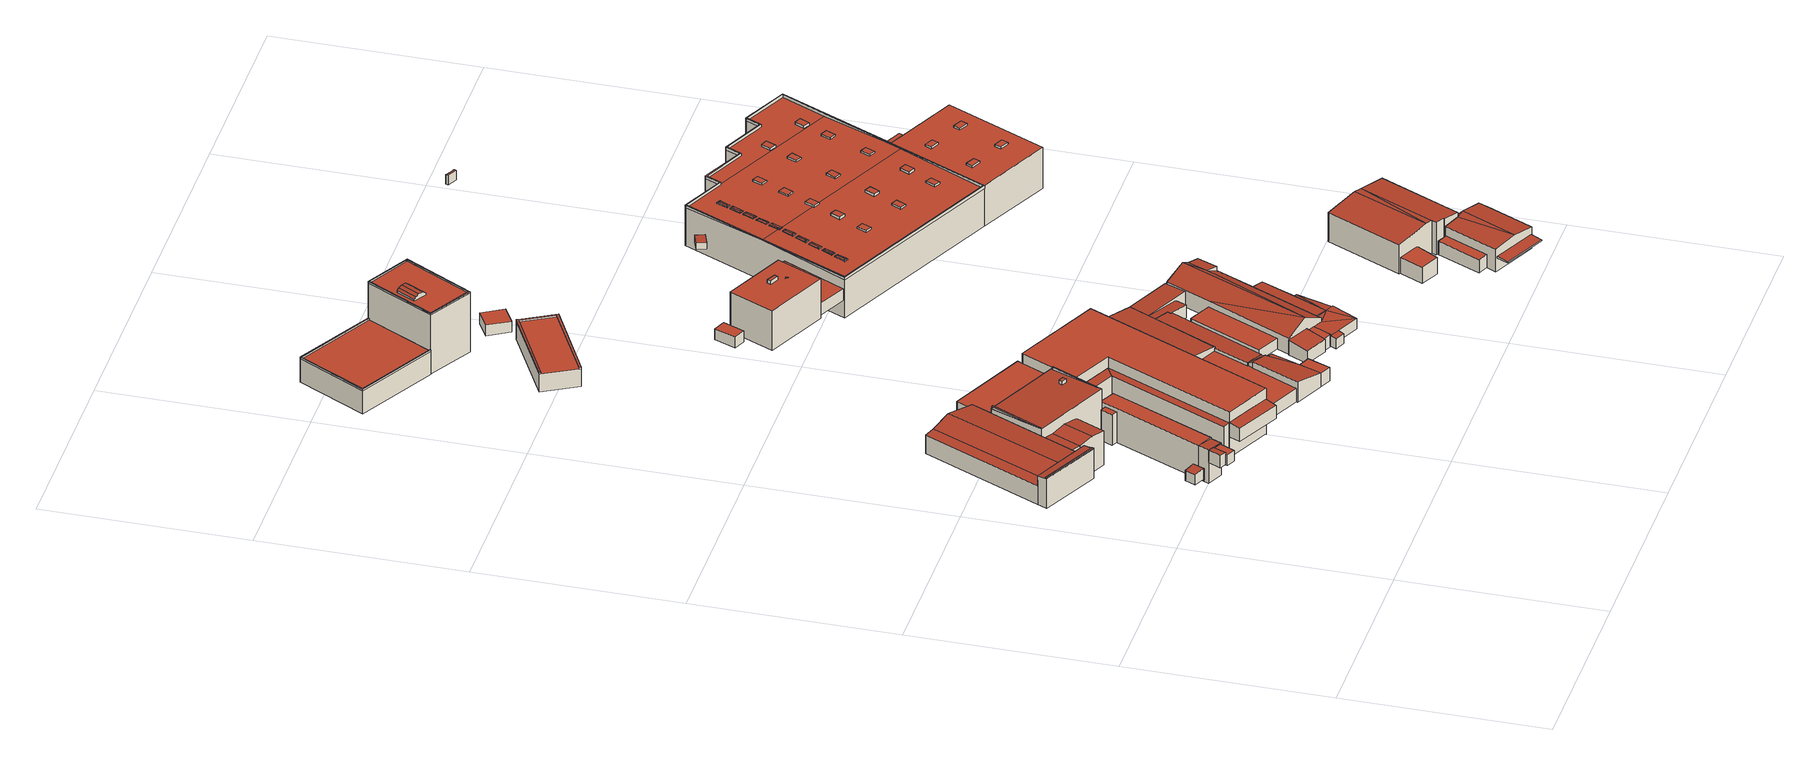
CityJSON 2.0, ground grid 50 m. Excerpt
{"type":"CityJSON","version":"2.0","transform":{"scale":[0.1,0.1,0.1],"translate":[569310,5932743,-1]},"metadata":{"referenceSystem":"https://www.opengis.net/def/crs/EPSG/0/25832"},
"CityObjects":{
"building1":{"type":"Building","attributes":{"Grundfläche 2D":"7.730917","Grundhöhe NN":"5.636"},"geometry":[{"type":"Solid","lod":"3","boundaries":[[[[0,1,2,3]],[[1,0,4,5]],[[2,1,5,6]],[[3,2,6,7]],[[0,3,7,4]],[[5,4,7,6]]]],"semantics":{"surfaces":[{"type":"RoofSurface"},{"type":"WallSurface"},{"type":"GroundSurface"}],"values":[[0,1,1,1,1,2]]}}]},
"building2":{"type":"Building","attributes":{"Grundfläche 2D":"0.851453","Grundhöhe NN":"5.222"},"geometry":[{"type":"Solid","lod":"3","boundaries":[[[[8,9,10,11]],[[12,13,11,10]],[[13,14,8,11]],[[14,15,9,8]],[[15,12,10,9]],[[15,14,13,12]]]],"semantics":{"surfaces":[{"type":"RoofSurface"},{"type":"WallSurface"},{"type":"GroundSurface"}],"values":[[0,1,1,1,1,2]]}}]},
"building3":{"type":"Building","attributes":{"Grundfläche 2D":"6.374772","Grundhöhe NN":"5.644"},"geometry":[{"type":"Solid","lod":"3","boundaries":[[[[16,17,18,19,20]],[[20,19,21,22]],[[17,16,20,22,23]],[[18,17,23,24]],[[19,18,24,21]],[[22,21,24,23]]]],"semantics":{"surfaces":[{"type":"RoofSurface"},{"type":"WallSurface"},{"type":"GroundSurface"}],"values":[[0,1,1,1,1,2]]}}]},
"building4":{"type":"Building","attributes":{"Grundfläche 2D":"570.346673","Grundhöhe NN":"5.552"},"children":["building4-1"],"geometry":[{"type":"Solid","lod":"3","boundaries":[[[[25,26,27,28,29,30,31]],[[32,33,34,35,36]],[[35,37,38,36]],[[39,40,41,42,43,38,37]],[[34,33,32,44,45]],[[46,47,48,43,42,41,40,39,49,50]],[[32,36,38,43,48,44]],[[31,30,34,45,51,25]],[[26,25,51,52]],[[27,26,52,49,39,28]],[[34,30,29,28,39,37,35]],[[47,46,50,49,52,51,45,44,48]]]],"semantics":{"surfaces":[{"type":"RoofSurface"},{"type":"WallSurface"},{"type":"GroundSurface"}],"values":[[0,0,0,0,1,1,1,1,1,1,1,2]]}}]},
"building4-1":{"type":"BuildingInstallation","parents":["building4"],"geometry":[{"type":"MultiSurface","lod":"3","boundaries":[[[53,54,55,56]],[[31,25,54,53]],[[25,26,55,54]],[[26,27,56,55]],[[31,53,56,27]]],"semantics":{"surfaces":[{"type":"RoofSurface"},{"type":"WallSurface"}],"values":[0,1,1,1,1]}}]},
"building5":{"type":"Building","attributes":{"Grundfläche 2D":"9.594514","Grundhöhe NN":"5.632"},"geometry":[{"type":"Solid","lod":"3","boundaries":[[[[57,58,59,60,61,62,63]],[[23,64,61,60]],[[64,65,62,61]],[[65,66,67,57,63,62]],[[67,68,58,57]],[[68,24,59,58]],[[24,23,60,59]],[[67,66,65,64,23,24,68]]]],"semantics":{"surfaces":[{"type":"RoofSurface"},{"type":"WallSurface"},{"type":"GroundSurface"}],"values":[[0,1,1,1,1,1,1,2]]}}]},
"building6":{"type":"Building","attributes":{"Grundfläche 2D":"854.607285","Grundhöhe NN":"-0.001"},"children":["building6-1","building6-2","building6-3"],"geometry":[{"type":"Solid","lod":"3","boundaries":[[[[69,70,71,72,73,74,75,76,77]],[[78,79,80,81]],[[82,79,78,83]],[[84,85,86,87]],[[88,89,90,91]],[[92,88,91,93]],[[94,95,19,96,97]],[[98,99,100,101,102,103]],[[104,105,106,107,108,95,109]],[[80,110,111,81]],[[83,78,81,112,113]],[[82,83,113,114]],[[87,86,115,116]],[[84,87,116,117]],[[85,84,117,118]],[[75,74,73,72,106,105,119,120,92,93,121,122,101]],[[75,101,100,76]],[[110,69,77,76,100,123,124,125]],[[79,82,114,126,127,106,72,71,70,69,110,80]],[[91,90,128,129]],[[93,91,129,121]],[[88,92,120,130]],[[89,88,130,131]],[[90,89,131,128]],[[19,95,132,133]],[[97,96,19,133,134]],[[94,97,134,135]],[[136,103,102,101,122,137]],[[98,103,136,138]],[[100,99,98,138,139,123]],[[140,119,105,104]],[[141,108,107,106,127,115,86,85,118]],[[109,95,108,141,132,95,94]],[[109,94,135,140,104]],[[111,110,125,142]],[[81,111,142,112]],[[127,126,114,113,112,142,125,124,123,139,138,136,137,122,121,129,128,131,130,120,119,140,135,134,133,132,141,118,117,116,115]]]],"semantics":{"surfaces":[{"type":"RoofSurface"},{"type":"WallSurface"},{"type":"GroundSurface"}],"values":[[0,0,0,0,0,0,0,0,0,0,1,1,1,1,1,1,1,1,1,1,1,1,1,1,1,1,1,1,1,1,1,1,1,1,1,1,2]]}}]},
"building6-1":{"type":"BuildingInstallation","parents":["building6"],"geometry":[{"type":"MultiSurface","lod":"3","boundaries":[[[72,143,144,145,71]],[[72,73,74,144,143]],[[74,146,145,144]],[[71,145,146]]],"semantics":{"surfaces":[{"type":"RoofSurface"},{"type":"WallSurface"}],"values":[0,1,1,1]}}]},
"building6-2":{"type":"BuildingInstallation","parents":["building6"],"geometry":[{"type":"MultiSurface","lod":"3","boundaries":[[[147,148,149,150]],[[150,149,151,152]],[[152,153,147,150]],[[148,147,153,154]],[[154,151,149,148]]],"semantics":{"surfaces":[{"type":"RoofSurface"},{"type":"WallSurface"}],"values":[0,1,1,1,1]}}]},
"building6-3":{"type":"BuildingInstallation","parents":["building6"],"geometry":[{"type":"MultiSurface","lod":"3","boundaries":[[[155,156,69,70]],[[155,70,157]],[[157,77,156,155]],[[156,77,69]]],"semantics":{"surfaces":[{"type":"RoofSurface"},{"type":"WallSurface"}],"values":[0,1,1,1]}}]},
"building7":{"type":"Building","attributes":{"Grundfläche 2D":"692.004029","Grundhöhe NN":"5.547"},"geometry":[{"type":"Solid","lod":"3","boundaries":[[[[158,159,160,161,162,163,164]],[[165,158,164]],[[166,167,168,169]],[[170,171,172]],[[173,174,175,171,170,176,177,178]],[[177,179,180]],[[181,179,177,182]],[[183,184,185,186,187,181,182,188,189,190,191]],[[192,193,194,195,196,197,198,199,200]],[[192,200,201,202]],[[184,162,161,160,199,198,185]],[[203,165,164,163,162,184,183,204]],[[205,159,158,165,203,206]],[[159,205,207,199,160]],[[167,166,208,209]],[[168,167,209,210]],[[192,169,168,210,211,193]],[[169,192,202,208,166]],[[170,172,212,213]],[[176,170,213,214]],[[177,176,214,215]],[[180,178,177]],[[216,174,173,178,180,195,194,217]],[[175,174,216,218]],[[172,171,175,218,212]],[[182,177,215,219]],[[187,179,181]],[[179,187,196,195,180]],[[186,197,196,187]],[[182,219,220,188]],[[189,188,220,221]],[[190,189,221,222]],[[191,190,222,223]],[[183,191,223,204]],[[185,198,197,186]],[[194,193,211,217]],[[200,199,207,201]],[[206,203,204,223,222,221,220,219,215,214,213,212,218,216,217,211,210,209,208,202,201,207,205]]]],"semantics":{"surfaces":[{"type":"RoofSurface"},{"type":"WallSurface"},{"type":"GroundSurface"}],"values":[[0,0,0,0,0,0,0,0,0,1,1,1,1,1,1,1,1,1,1,1,1,1,1,1,1,1,1,1,1,1,1,1,1,1,1,1,1,2]]}}]},
"building8":{"type":"Building","attributes":{"Grundfläche 2D":"817.420280","Grundhöhe NN":"-0.001"},"geometry":[{"type":"Solid","lod":"3","boundaries":[[[[224,225,226,227,228,229,230,231]],[[228,227,121,129]],[[229,228,129,128]],[[232,233,224,231,230,229,128,234]],[[225,224,233,235]],[[226,225,235,137]],[[227,226,137,121]],[[235,233,232,234,128,129,121,137]]]],"semantics":{"surfaces":[{"type":"RoofSurface"},{"type":"WallSurface"},{"type":"GroundSurface"}],"values":[[0,1,1,1,1,1,1,2]]}}]},
"building9":{"type":"Building","attributes":{"Grundfläche 2D":"20.980413","Grundhöhe NN":"5.547"},"geometry":[{"type":"Solid","lod":"3","boundaries":[[[[236,237,238,239]],[[240,241,239,238]],[[241,242,236,239]],[[242,243,237,236]],[[243,240,238,237]],[[243,242,241,240]]]],"semantics":{"surfaces":[{"type":"RoofSurface"},{"type":"WallSurface"},{"type":"GroundSurface"}],"values":[[0,1,1,1,1,2]]}}]},
"building10":{"type":"Building","attributes":{"Grundfläche 2D":"426.207897","Grundhöhe NN":"3.187"},"geometry":[{"type":"Solid","lod":"3","boundaries":[[[[244,245,246,247,248,249,250,251]],[[252,253,254,255]],[[249,248,255,254]],[[254,253,250,249]],[[253,252,251,250]],[[252,256,244,251]],[[256,257,245,244]],[[257,258,246,245]],[[258,259,247,246]],[[259,255,248,247]],[[260,256,252,255,259,261,262]],[[257,256,260,263]],[[258,257,263,264]],[[259,258,264,261]],[[260,262,261,264,263]]]],"semantics":{"surfaces":[{"type":"RoofSurface"},{"type":"WallSurface"},{"type":"GroundSurface"}],"values":[[0,0,1,1,1,1,1,1,1,1,1,1,1,1,2]]}}]},
"building11":{"type":"Building","attributes":{"Grundfläche 2D":"214.450462","Grundhöhe NN":"3.762"},"geometry":[{"type":"Solid","lod":"3","boundaries":[[[[265,266,267,268,269,270,271,272,273]],[[274,275,276,277]],[[278,277,268,267]],[[268,277,276,269]],[[270,269,276,275]],[[275,274,271,270]],[[274,279,272,271]],[[279,280,273,272]],[[280,281,282,266,265,273]],[[282,278,267,266]],[[279,274,277,278,283,284]],[[280,279,284,285]],[[286,282,281,280,285,287]],[[278,282,286,283]],[[287,285,284,283,286]]]],"semantics":{"surfaces":[{"type":"RoofSurface"},{"type":"WallSurface"},{"type":"GroundSurface"}],"values":[[0,0,1,1,1,1,1,1,1,1,1,1,1,1,2]]}}]},
"building12":{"type":"Building","attributes":{"Grundfläche 2D":"81.259731","Grundhöhe NN":"5.686"},"geometry":[{"type":"Solid","lod":"3","boundaries":[[[[288,289,290]],[[288,290,291]],[[292,293,294]],[[295,296,297,294,298]],[[292,294,297]],[[299,300,296,295,301]],[[289,292,297,302]],[[292,289,288]],[[289,303,304,290]],[[291,290,304,305]],[[291,305,306,288]],[[294,293,307,308]],[[298,294,308,309]],[[293,292,310,307]],[[295,298,309,311]],[[301,295,311,312]],[[299,301,312,313]],[[300,299,313,314]],[[296,300,314,315]],[[297,296,315,316]],[[302,297,316,317]],[[302,317,303,289]],[[292,288,306,310]],[[317,316,315,314,313,312,311,309,308,307,310,306,305,304,303]]]],"semantics":{"surfaces":[{"type":"RoofSurface"},{"type":"WallSurface"},{"type":"GroundSurface"}],"values":[[0,0,0,0,0,0,0,0,1,1,1,1,1,1,1,1,1,1,1,1,1,1,1,2]]}}]},
"building13":{"type":"Building","attributes":{"Grundfläche 2D":"18.163816","Grundhöhe NN":"3.861"},"geometry":[{"type":"Solid","lod":"3","boundaries":[[[[318,319,320,321]],[[322,323,321,320]],[[323,324,318,321]],[[324,325,319,318]],[[325,322,320,319]],[[325,324,323,322]]]],"semantics":{"surfaces":[{"type":"RoofSurface"},{"type":"WallSurface"},{"type":"GroundSurface"}],"values":[[0,1,1,1,1,2]]}}]},
"building14":{"type":"Building","attributes":{"Grundfläche 2D":"252.867486","Grundhöhe NN":"3.359"},"geometry":[{"type":"Solid","lod":"3","boundaries":[[[[326,327,328,329]],[[330,327,326,331]],[[332,330,331,333]],[[334,332,333,335]],[[336,337,338,339,340,341,342]],[[341,340,343,338,337,344]],[[345,346,347,348],[349,350,351,352]],[[353,354,355,356]],[[351,350,329,328]],[[331,326,329,350,349,335,333]],[[334,335,349,352]],[[330,332,334,352,351,328,327]],[[339,338,345,348]],[[340,339,348,347]],[[357,358,342,341]],[[358,359,360,337,336,342]],[[347,346,343,340]],[[346,345,338,343]],[[360,361,344,337]],[[361,357,341,344]],[[361,360,362,363]],[[355,364,365,357,361,363,366,356]],[[358,357,365,367]],[[360,359,358,367,368,362]],[[353,356,366,369]],[[354,353,369,370]],[[355,354,370,364]],[[367,365,364,370,369,366,363,362,368]]]],"semantics":{"surfaces":[{"type":"RoofSurface"},{"type":"WallSurface"},{"type":"GroundSurface"}],"values":[[0,0,0,0,0,0,0,0,1,1,1,1,1,1,1,1,1,1,1,1,1,1,1,1,1,1,1,2]]}}]},
"building15":{"type":"Building","attributes":{"Grundfläche 2D":"658.850589","Grundhöhe NN":"5.547"},"geometry":[{"type":"Solid","lod":"3","boundaries":[[[[190,371,372,373,374,191]],[[375,376,377,378]],[[379,380,381,382,383]],[[384,385,386,387]],[[388,386,385]],[[388,389,390,391]],[[391,386,388]],[[392,391,390]],[[386,391,393,394,395]],[[396,395,394]],[[397,398,399,298,400]],[[401,373,402,403,404,405]],[[395,387,386]],[[374,373,406,204]],[[191,374,204,223]],[[190,191,223,222]],[[371,190,222,407]],[[372,371,407,408]],[[375,378,409,410]],[[376,375,410,411]],[[377,376,411,412]],[[380,413,414,381]],[[382,381,414,415]],[[383,382,415,416]],[[397,400,379,383,416,417]],[[387,395,418,419,384]],[[420,403,389,388,385,384,419,421]],[[422,409,378,377,412,413,380,392,390,389,403,402]],[[400,298,423,424,393,391,392,380,379]],[[396,394,393,424,425]],[[395,396,425,418]],[[426,399,398,397,417,427]],[[298,399,426,423]],[[404,403,420,428]],[[405,404,428,429]],[[406,373,401,405,429,206]],[[422,402,373,372,408]],[[408,407,222,223,204,406,206,429,428,420,421,419,418,425,424,423,426,427,417,416,415,414,413,412,411,410,409,422]]]],"semantics":{"surfaces":[{"type":"RoofSurface"},{"type":"WallSurface"},{"type":"GroundSurface"}],"values":[[0,0,0,0,0,0,0,0,0,0,0,0,1,1,1,1,1,1,1,1,1,1,1,1,1,1,1,1,1,1,1,1,1,1,1,1,1,2]]}}]},
"building16":{"type":"Building","attributes":{"Grundfläche 2D":"74.137254","Grundhöhe NN":"5.677"},"geometry":[{"type":"Solid","lod":"3","boundaries":[[[[430,431,432,292,288,433]],[[292,432,307,310]],[[434,430,433,288,292,310,306]],[[431,430,434,435]],[[432,431,435,307]],[[306,310,307,435,434]]]],"semantics":{"surfaces":[{"type":"RoofSurface"},{"type":"WallSurface"},{"type":"GroundSurface"}],"values":[[0,1,1,1,1,2]]}}]},
"building17":{"type":"Building","attributes":{"Grundfläche 2D":"205.396828","Grundhöhe NN":"3.667"},"children":["building17-1","building17-2"],"geometry":[{"type":"Solid","lod":"3","boundaries":[[[[436,437,438,439,440]],[[441,442,439,438]],[[442,443,440,439]],[[443,444,436,440]],[[444,445,437,436]],[[445,441,438,437]],[[441,445,444,443,442]]]],"semantics":{"surfaces":[{"type":"RoofSurface"},{"type":"WallSurface"},{"type":"GroundSurface"}],"values":[[0,1,1,1,1,1,2]]}}]},
"building17-1":{"type":"BuildingInstallation","parents":["building17"],"geometry":[{"type":"MultiSurface","lod":"3","boundaries":[[[446,447,448]],[[449,446,448]],[[447,450,448]],[[451,452,453]],[[453,448,450,451]],[[453,452,454,455]],[[455,456,453]],[[456,449,453]],[[453,449,448]]],"semantics":{"surfaces":[{"type":"RoofSurface"}],"values":[0,0,0,0,0,0,0,0,0]}}]},
"building17-2":{"type":"BuildingInstallation","parents":["building17"],"geometry":[{"type":"MultiSurface","lod":"3","boundaries":[[[457,458,459,460]],[[460,459,461,462]],[[457,460,462,463]],[[458,457,463,464]],[[459,458,464,461]]],"semantics":{"surfaces":[{"type":"RoofSurface"},{"type":"WallSurface"}],"values":[0,1,1,1,1]}}]},
"building18":{"type":"Building","attributes":{"Grundfläche 2D":"30.963320","Grundhöhe NN":"3.934"},"geometry":[{"type":"Solid","lod":"3","boundaries":[[[[465,466,467,468]],[[469,470,468,467]],[[470,471,465,468]],[[471,472,466,465]],[[472,469,467,466]],[[472,471,470,469]]]],"semantics":{"surfaces":[{"type":"RoofSurface"},{"type":"WallSurface"},{"type":"GroundSurface"}],"values":[[0,1,1,1,1,2]]}}]},
"building19":{"type":"Building","attributes":{"Grundfläche 2D":"135.869557","Grundhöhe NN":"4.527"},"children":["building19-1"],"geometry":[{"type":"Solid","lod":"3","boundaries":[[[[473,474,475,476]],[[474,473,477,478]],[[475,474,478,479]],[[476,475,479,480]],[[473,476,480,477]],[[478,477,480,479]]]],"semantics":{"surfaces":[{"type":"RoofSurface"},{"type":"WallSurface"},{"type":"GroundSurface"}],"values":[[0,1,1,1,1,2]]}}]},
"building19-1":{"type":"BuildingInstallation","parents":["building19"],"geometry":[{"type":"MultiSurface","lod":"3","boundaries":[[[481,482,483,484,485]],[[485,484,486]],[[487,483,482]],[[488,486,484,483,487]],[[482,481,485,489,490]],[[490,491,487,482]],[[487,491,492,486,488]],[[492,489,485,486]]],"semantics":{"surfaces":[{"type":"RoofSurface"},{"type":"WallSurface"}],"values":[0,0,0,0,1,1,1,1]}}]},
"building20":{"type":"Building","attributes":{"Grundfläche 2D":"220.290988","Grundhöhe NN":"5.517"},"children":["building20-1"],"geometry":[{"type":"Solid","lod":"3","boundaries":[[[[493,494,495]],[[496,493,497,498,499]],[[496,494,493]],[[500,501,502,503,504,494,496,505]],[[506,507,508,509]],[[493,495,510,511]],[[497,493,511,512]],[[506,513,514,499,498,497,512,515,507]],[[500,505,496,499,514,516]],[[503,502,501,500,516,517]],[[504,503,517,518]],[[510,495,494,504,518]],[[508,507,515,519]],[[509,508,519,520]],[[506,509,520,513]],[[519,515,512,511,510,518,517,516,514,513,520]]]],"semantics":{"surfaces":[{"type":"RoofSurface"},{"type":"WallSurface"},{"type":"GroundSurface"}],"values":[[0,0,0,0,0,1,1,1,1,1,1,1,1,1,1,2]]}}]},
"building20-1":{"type":"BuildingInstallation","parents":["building20"],"geometry":[{"type":"MultiSurface","lod":"3","boundaries":[[[521,522,523,524]],[[522,521,525,526]],[[523,522,526,527]],[[524,523,527,528]],[[521,524,528,525]],[[525,528,527,526]]],"semantics":{"surfaces":[{"type":"RoofSurface"},{"type":"WallSurface"},{"type":"OuterCeilingSurface"}],"values":[0,1,1,1,1,2]}}]},
"building21":{"type":"Building","attributes":{"Grundfläche 2D":"427.703876","Grundhöhe NN":"5.391"},"geometry":[{"type":"Solid","lod":"3","boundaries":[[[[529,530,531,532,533,534,535,536]],[[537,538,529]],[[538,530,529]],[[537,539,540,541,538]],[[542,543,544,545]],[[539,537,529,536,546,547]],[[540,539,547,548]],[[543,549,550,530,538,541,540,548,551,544]],[[531,530,550,552]],[[532,531,552,553]],[[533,532,553,554]],[[534,533,554,555]],[[536,535,534,555,546]],[[545,544,551,556]],[[542,545,556,557]],[[543,542,557,549]],[[548,547,546,555,554,553,552,550,549,557,556,551]]]],"semantics":{"surfaces":[{"type":"RoofSurface"},{"type":"WallSurface"},{"type":"GroundSurface"}],"values":[[0,0,0,0,0,1,1,1,1,1,1,1,1,1,1,1,2]]}}]},
"building22":{"type":"Building","attributes":{"Grundfläche 2D":"7.007167","Grundhöhe NN":"4.606"},"geometry":[{"type":"Solid","lod":"3","boundaries":[[[[558,559,560,561]],[[562,563,561,560]],[[563,564,558,561]],[[564,565,559,558]],[[565,562,560,559]],[[565,564,563,562]]]],"semantics":{"surfaces":[{"type":"RoofSurface"},{"type":"WallSurface"},{"type":"GroundSurface"}],"values":[[0,1,1,1,1,2]]}}]},
"building23":{"type":"Building","attributes":{"Grundfläche 2D":"3122.059609","Grundhöhe NN":"-0.001"},"children":["building23-1","building23-2","building23-3","building23-4","building23-5","building23-6","building23-7","building23-8","building23-9","building23-10","building23-11","building23-12","building23-13","building23-14","building23-15","building23-16","building23-17","building23-18","building23-19","building23-20","building23-21","building23-22","building23-23","building23-24","building23-25","building23-26","building23-27","building23-28","building23-29"],"geometry":[{"type":"Solid","lod":"3","boundaries":[[[[566,567,568,569,570,571,572,573,574,575,576,577,578,579,580,581]],[[582,583,584,585,573,572,586,587,588,589,590,591,580,579]],[[592,593,594,595]],[[596,597,598,599,600,601,602,603]],[[604,605,606,607,608,609,610,600,599,598,597,596,603,605]],[[611,612,613,608,607,614,615,616,617,618,619,620,621,622]],[[623,624,625,626]],[[627,628,574,573]],[[629,630,576,575,631,632]],[[630,633,577,576]],[[633,634,578,577]],[[634,635,579,578]],[[618,581,580,620,619]],[[616,566,581,618,617]],[[616,615,614,567,566]],[[606,605,603,602,571,570,569,568,567,614,607]],[[572,571,602,601]],[[610,586,572,601,600]],[[587,586,610,609]],[[609,608,613,612,590,589,588,587]],[[622,591,590,612,611]],[[621,620,580,591,622]],[[635,636,582,579]],[[636,637,583,582]],[[637,638,584,583]],[[638,639,585,584]],[[639,640,627,573,585]],[[624,623,641,642]],[[625,624,642,643]],[[595,574,628,644,645,592]],[[593,592,645,646]],[[626,631,575,594,593,646,641,623]],[[595,594,575,574]],[[628,627,647,644]],[[626,625,643,648,630,629,632,631]],[[633,630,648,649]],[[634,633,649,650]],[[635,634,650,651]],[[636,635,651,652]],[[637,636,652,653]],[[638,637,653,654]],[[639,638,654,655]],[[627,640,639,655,647]],[[650,649,648,643,642,641,646,645,644,647,655,654,653,652,651]]]],"semantics":{"surfaces":[{"type":"RoofSurface"},{"type":"WallSurface"},{"type":"GroundSurface"}],"values":[[0,0,0,0,0,0,0,1,1,1,1,1,1,1,1,1,1,1,1,1,1,1,1,1,1,1,1,1,1,1,1,1,1,1,1,1,1,1,1,1,1,1,1,2]]}}]},
"building23-1":{"type":"BuildingInstallation","parents":["building23"],"geometry":[{"type":"MultiSurface","lod":"3","boundaries":[[[656,657,658,659]],[[660,661,659,658]],[[661,662,656,659]],[[657,656,662,663]],[[657,663,660,658]]],"semantics":{"surfaces":[{"type":"RoofSurface"},{"type":"WallSurface"}],"values":[0,1,1,1,1]}}]},
"building23-2":{"type":"BuildingInstallation","parents":["building23"],"geometry":[{"type":"MultiSurface","lod":"3","boundaries":[[[664,665,666,667]],[[667,666,668,669]],[[664,667,669,670]],[[665,664,670,671]],[[666,665,671,668]]],"semantics":{"surfaces":[{"type":"RoofSurface"},{"type":"WallSurface"}],"values":[0,1,1,1,1]}}]},
"building23-3":{"type":"BuildingInstallation","parents":["building23"],"geometry":[{"type":"MultiSurface","lod":"3","boundaries":[[[672,673,674,675,676]],[[674,673,672,677,678,679]],[[679,680,675,674]],[[604,681,676,675,680]],[[681,677,672,676]]],"semantics":{"surfaces":[{"type":"RoofSurface"},{"type":"WallSurface"}],"values":[0,1,1,1,1]}}]},
"building23-4":{"type":"BuildingInstallation","parents":["building23"],"geometry":[{"type":"MultiSurface","lod":"3","boundaries":[[[682,683,684,685]],[[685,684,686,687]],[[682,685,687,688]],[[683,682,688,689]],[[684,683,689,686]]],"semantics":{"surfaces":[{"type":"RoofSurface"},{"type":"WallSurface"}],"values":[0,1,1,1,1]}}]},
"building23-5":{"type":"BuildingInstallation","parents":["building23"],"geometry":[{"type":"MultiSurface","lod":"3","boundaries":[[[690,691,692,693]],[[693,692,694,695]],[[690,693,695,696]],[[691,690,696,697]],[[692,691,697,694]]],"semantics":{"surfaces":[{"type":"RoofSurface"},{"type":"WallSurface"}],"values":[0,1,1,1,1]}}]},
"building23-6":{"type":"BuildingInstallation","parents":["building23"],"geometry":[{"type":"MultiSurface","lod":"3","boundaries":[[[698,699,700,701]],[[701,700,702,703]],[[698,701,703,704]],[[699,698,704,705]],[[700,699,705,702]]],"semantics":{"surfaces":[{"type":"RoofSurface"},{"type":"WallSurface"}],"values":[0,1,1,1,1]}}]},
"building23-7":{"type":"BuildingInstallation","parents":["building23"],"geometry":[{"type":"MultiSurface","lod":"3","boundaries":[[[706,707,708,709]],[[709,708,710,711]],[[706,709,711,712]],[[707,706,712,713]],[[708,707,713,710]]],"semantics":{"surfaces":[{"type":"RoofSurface"},{"type":"WallSurface"}],"values":[0,1,1,1,1]}}]},
"building23-8":{"type":"BuildingInstallation","parents":["building23"],"geometry":[{"type":"MultiSurface","lod":"3","boundaries":[[[714,715,716,717]],[[717,716,718,719]],[[714,717,719,720]],[[715,714,720,721]],[[716,715,721,718]]],"semantics":{"surfaces":[{"type":"RoofSurface"},{"type":"WallSurface"}],"values":[0,1,1,1,1]}}]},
"building23-9":{"type":"BuildingInstallation","parents":["building23"],"geometry":[{"type":"MultiSurface","lod":"3","boundaries":[[[722,723,724,725]],[[725,724,726,727]],[[722,725,727,728]],[[723,722,728,729]],[[724,723,729,726]]],"semantics":{"surfaces":[{"type":"RoofSurface"},{"type":"WallSurface"}],"values":[0,1,1,1,1]}}]},
"building23-10":{"type":"BuildingInstallation","parents":["building23"],"geometry":[{"type":"MultiSurface","lod":"3","boundaries":[[[730,731,732,733,734]],[[735,597,736,732,731,730]],[[733,732,736,737]],[[733,737,596,738,734]],[[730,734,738,735]]],"semantics":{"surfaces":[{"type":"RoofSurface"},{"type":"WallSurface"}],"values":[0,1,1,1,1]}}]},
"building23-11":{"type":"BuildingInstallation","parents":["building23"],"geometry":[{"type":"MultiSurface","lod":"3","boundaries":[[[739,740,741,742]],[[742,741,743,744]],[[739,742,744,745]],[[740,739,745,746]],[[741,740,746,743]]],"semantics":{"surfaces":[{"type":"RoofSurface"},{"type":"WallSurface"}],"values":[0,1,1,1,1]}}]},
"building23-12":{"type":"BuildingInstallation","parents":["building23"],"geometry":[{"type":"MultiSurface","lod":"3","boundaries":[[[747,748,749,750]],[[751,752,750,749]],[[747,750,752,753]],[[748,747,753,754]],[[754,751,749,748]]],"semantics":{"surfaces":[{"type":"RoofSurface"},{"type":"WallSurface"}],"values":[0,1,1,1,1]}}]},
"building23-13":{"type":"BuildingInstallation","parents":["building23"],"geometry":[{"type":"MultiSurface","lod":"3","boundaries":[[[755,756,757,758]],[[758,757,759,760]],[[755,758,760,761]],[[756,755,761,762]],[[757,756,762,759]]],"semantics":{"surfaces":[{"type":"RoofSurface"},{"type":"WallSurface"}],"values":[0,1,1,1,1]}}]},
"building23-14":{"type":"BuildingInstallation","parents":["building23"],"geometry":[{"type":"MultiSurface","lod":"3","boundaries":[[[763,764,765,766]],[[766,765,767,768]],[[763,766,768,769]],[[764,763,769,770]],[[765,764,770,767]]],"semantics":{"surfaces":[{"type":"RoofSurface"},{"type":"WallSurface"}],"values":[0,1,1,1,1]}}]},
"building23-15":{"type":"BuildingInstallation","parents":["building23"],"geometry":[{"type":"MultiSurface","lod":"3","boundaries":[[[771,772,773,774]],[[774,773,775,776]],[[771,774,776,777]],[[772,771,777,778]],[[773,772,778,775]]],"semantics":{"surfaces":[{"type":"RoofSurface"},{"type":"WallSurface"}],"values":[0,1,1,1,1]}}]},
"building23-16":{"type":"BuildingInstallation","parents":["building23"],"geometry":[{"type":"MultiSurface","lod":"3","boundaries":[[[779,780,781]],[[779,782,783,780]],[[784,785,786,783,782]],[[787,781,780,783,786,785]],[[788,789,782,779]],[[782,789,790,785,784]],[[785,790,791,781,787]],[[791,788,779,781]]],"semantics":{"surfaces":[{"type":"RoofSurface"},{"type":"WallSurface"}],"values":[0,0,0,0,1,1,1,1]}}]},
"building23-17":{"type":"BuildingInstallation","parents":["building23"],"geometry":[{"type":"MultiSurface","lod":"3","boundaries":[[[792,793,794,795]],[[795,794,796,797]],[[792,795,797,798]],[[793,792,798,799]],[[794,793,799,796]]],"semantics":{"surfaces":[{"type":"RoofSurface"},{"type":"WallSurface"}],"values":[0,1,1,1,1]}}]},
"building23-18":{"type":"BuildingInstallation","parents":["building23"],"geometry":[{"type":"MultiSurface","lod":"3","boundaries":[[[800,801,802,803,804]],[[800,804,805]],[[802,806,807,803]],[[808,803,807]],[[808,809,805,804,803]],[[810,811,812,802,801,800]],[[812,813,814,807,806,802]],[[807,814,815,816,805,809,808]],[[816,810,800,805]]],"semantics":{"surfaces":[{"type":"RoofSurface"},{"type":"WallSurface"}],"values":[0,0,0,0,0,1,1,1,1]}}]},
"building23-19":{"type":"BuildingInstallation","parents":["building23"],"geometry":[{"type":"MultiSurface","lod":"3","boundaries":[[[817,818,819,820]],[[820,819,821,822]],[[817,820,822,823]],[[818,817,823,824]],[[819,818,824,821]]],"semantics":{"surfaces":[{"type":"RoofSurface"},{"type":"WallSurface"}],"values":[0,1,1,1,1]}}]},
"building23-20":{"type":"BuildingInstallation","parents":["building23"],"geometry":[{"type":"MultiSurface","lod":"3","boundaries":[[[825,826,827,828]],[[828,827,829,830]],[[825,828,830,831]],[[826,825,831,832]],[[827,826,832,829]]],"semantics":{"surfaces":[{"type":"RoofSurface"},{"type":"WallSurface"}],"values":[0,1,1,1,1]}}]},
"building23-21":{"type":"BuildingInstallation","parents":["building23"],"geometry":[{"type":"MultiSurface","lod":"3","boundaries":[[[833,834,835,836]],[[837,833,836,838]],[[834,839,835]],[[840,835,839]],[[840,838,836,835]],[[841,842,834,833]],[[842,843,839,834]],[[839,843,844,838,840]],[[844,845,841,833,837,838]]],"semantics":{"surfaces":[{"type":"RoofSurface"},{"type":"WallSurface"}],"values":[0,0,0,0,0,1,1,1,1]}}]},
"building23-22":{"type":"BuildingInstallation","parents":["building23"],"geometry":[{"type":"MultiSurface","lod":"3","boundaries":[[[846,847,848,849]],[[847,850,851,848]],[[850,852,851]],[[853,851,852]],[[853,849,848,851]],[[854,855,850,847]],[[855,856,852,850]],[[852,856,857,849,853]],[[857,858,854,847,846,849]]],"semantics":{"surfaces":[{"type":"RoofSurface"},{"type":"WallSurface"}],"values":[0,0,0,0,0,1,1,1,1]}}]},
"building23-23":{"type":"BuildingInstallation","parents":["building23"],"geometry":[{"type":"MultiSurface","lod":"3","boundaries":[[[859,860,861]],[[859,862,863,860]],[[864,863,862]],[[865,866,864]],[[864,866,863]],[[867,866,865]],[[867,861,860,863]],[[863,866,867]],[[868,869,862,859]],[[862,869,870,865,864]],[[865,870,871,861,867]],[[871,868,859,861]]],"semantics":{"surfaces":[{"type":"RoofSurface"},{"type":"WallSurface"}],"values":[0,0,0,0,0,0,0,0,1,1,1,1]}}]},
"building23-24":{"type":"BuildingInstallation","parents":["building23"],"geometry":[{"type":"MultiSurface","lod":"3","boundaries":[[[872,873,874,875]],[[876,872,875,877]],[[873,878,879,874]],[[880,874,879]],[[880,877,875,874]],[[881,882,873,872]],[[883,879,878,873,882,884]],[[879,883,885,877,880]],[[885,886,881,872,876,877]]],"semantics":{"surfaces":[{"type":"RoofSurface"},{"type":"WallSurface"}],"values":[0,0,0,0,0,1,1,1,1]}}]},
"building23-25":{"type":"BuildingInstallation","parents":["building23"],"geometry":[{"type":"MultiSurface","lod":"3","boundaries":[[[887,888,889]],[[887,890,891,892,888]],[[891,893,894,892]],[[895,892,894]],[[895,896,889,888,892]],[[897,898,899,891,890,887]],[[899,900,901,894,893,891]],[[894,901,902,903,889,896,895]],[[903,897,887,889]]],"semantics":{"surfaces":[{"type":"RoofSurface"},{"type":"WallSurface"}],"values":[0,0,0,0,0,1,1,1,1]}}]},
"building23-26":{"type":"BuildingInstallation","parents":["building23"],"geometry":[{"type":"MultiSurface","lod":"3","boundaries":[[[904,905,906,907]],[[905,908,909,906]],[[908,910,911,912,909]],[[913,912,911]],[[913,907,906,909]],[[909,912,913]],[[914,915,908,905]],[[915,916,917,911,910,908]],[[911,917,918,907,913]],[[914,905,904,907,918,919]]],"semantics":{"surfaces":[{"type":"RoofSurface"},{"type":"WallSurface"}],"values":[0,0,0,0,0,0,1,1,1,1]}}]},
"building23-27":{"type":"BuildingInstallation","parents":["building23"],"geometry":[{"type":"MultiSurface","lod":"3","boundaries":[[[920,921,922,923]],[[921,924,925,926,927,922]],[[928,927,926]],[[929,927,928]],[[930,931,923,922,927,929]],[[932,933,599,934,926,925,924,921]],[[926,934,935,929,928]],[[935,598,936,937,923,931,930,929]],[[932,921,920,923,937,938]]],"semantics":{"surfaces":[{"type":"RoofSurface"},{"type":"WallSurface"}],"values":[0,0,0,0,0,1,1,1,1]}}]},
"building23-28":{"type":"BuildingInstallation","parents":["building23"],"geometry":[{"type":"MultiSurface","lod":"3","boundaries":[[[939,940,941,942,943]],[[944,939,943,945]],[[941,946,947,942]],[[948,942,947]],[[948,945,943,942]],[[949,950,951,941,940,939]],[[951,952,953,947,946,941]],[[954,945,948,947,953,955]],[[954,956,949,939,944,945]]],"semantics":{"surfaces":[{"type":"RoofSurface"},{"type":"WallSurface"}],"values":[0,0,0,0,0,1,1,1,1]}}]},
"building23-29":{"type":"BuildingInstallation","parents":["building23"],"geometry":[{"type":"MultiSurface","lod":"3","boundaries":[[[957,958,959,960]],[[958,957,961,962]],[[962,963,959,958]],[[963,964,960,959]],[[957,960,964,961]]],"semantics":{"surfaces":[{"type":"RoofSurface"},{"type":"WallSurface"}],"values":[0,1,1,1,1]}}]},
"building24":{"type":"Building","attributes":{"Grundfläche 2D":"1.425448","Grundhöhe NN":"3.559"},"geometry":[{"type":"Solid","lod":"3","boundaries":[[[[965,966,967,968,969,970,971,972]],[[969,968,973,974]],[[970,969,974,975]],[[971,970,975,976]],[[972,971,976,977]],[[965,972,977,978]],[[966,965,978,979]],[[967,966,979,980]],[[968,967,980,973]],[[979,978,977,976,975,974,973,980]]]],"semantics":{"surfaces":[{"type":"RoofSurface"},{"type":"WallSurface"},{"type":"GroundSurface"}],"values":[[0,1,1,1,1,1,1,1,1,2]]}}]}
},
"vertices":[
[217,521,96],[192,532,92],[180,506,92],[205,495,96],[217,521,66],[192,532,66],[180,506,66],[205,495,66],
[208,493,94],[219,518,94],[216,519,94],[205,495,94],[216,519,62],[205,495,62],[208,493,62],[219,518,62],
[276,463,97],[278,462,97],[292,494,97],[276,501,99],[261,470,99],[276,501,66],[261,470,66],[278,462,66],[292,494,66],
[1,801,145],[146,732,145],[148,736,145],[158,757,142],[86,791,142],[12,825,142],[2,805,145],[149,1120,115],[145,1112,115],[12,825,115],[37,813,118],[172,1109,118],[86,791,133],[221,1087,133],[158,757,115],[211,870,115],[272,1000,115],[273,1002,115],[296,1052,115],[149,1120,66],[12,825,66],[272,1000,66],[273,1002,66],[296,1052,66],[158,757,66],[211,870,66],[1,801,66],[146,732,66],
[2,805,147],[1,801,147],[146,732,147],[148,736,147],
[296,447,94],[313,484,94],[292,494,94],[278,462,94],[276,463,94],[274,457,94],[275,457,94],[276,463,66],[274,457,66],[275,457,66],[296,447,66],[313,484,66],
[211,870,134],[214,869,134],[402,782,134],[403,781,134],[435,850,131],[464,911,127],[465,914,127],[273,1002,127],[272,1000,127],[251,763,107],[284,836,107],[248,853,101],[214,781,101],[322,819,101],[288,746,101],[371,749,91],[385,742,91],[399,772,91],[384,778,91],[509,787,101],[372,492,101],[389,484,103],[537,802,103],[424,826,101],[435,850,103],[328,509,95],[288,527,99],[313,484,96],[316,483,95],[314,1092,105],[296,1052,105],[273,1002,105],[465,914,105],[502,991,105],[508,1003,105],[446,766,98],[405,784,100],[403,781,100],[385,742,100],[287,528,100],[328,509,98],[211,870,106],[177,798,106],[214,781,10],[288,746,10],[322,819,10],[399,772,10],[384,778,10],[371,749,10],[385,742,10],[405,784,10],[424,826,10],[435,850,10],[465,914,10],[273,1002,10],[272,1000,10],[211,870,10],[402,782,10],[403,781,10],[389,484,10],[537,802,10],[509,787,10],[372,492,10],[288,527,10],[276,501,10],[316,483,10],[328,509,10],[508,1003,10],[502,991,10],[314,1092,10],[296,1052,10],[446,766,10],[287,528,10],[177,798,10],
[435,850,134],[464,911,134],[462,912,134],[462,912,127],
[414,866,140],[418,875,140],[406,881,140],[402,872,140],[406,881,130],[402,872,130],[414,866,130],[418,875,130],
[275,999,134],[272,1000,134],[275,999,127],
[777,817,111],[699,853,124],[594,626,124],[668,592,111],[669,591,111],[746,752,111],[755,771,111],[778,816,111],[390,483,104],[377,456,100],[489,402,100],[503,430,104],[669,469,107],[659,397,104],[683,464,105],[567,376,119],[566,373,119],[639,339,103],[671,475,107],[670,476,107],[624,492,116],[630,504,109],[624,492,115],[650,497,106],[675,488,103],[746,752,108],[669,591,108],[668,592,109],[628,504,108],[630,504,108],[678,487,103],[791,722,103],[786,724,104],[790,732,104],[503,430,100],[493,410,100],[567,376,100],[624,492,100],[630,504,100],[628,504,100],[668,592,100],[594,626,100],[503,429,100],[503,429,65],[503,430,65],[778,816,65],[746,752,65],[699,853,65],[777,817,65],[594,626,65],[390,483,65],[377,456,65],[489,402,65],[493,410,65],[683,464,65],[669,469,65],[671,475,65],[670,476,65],[566,373,65],[567,376,65],[639,339,65],[675,488,65],[678,487,65],[791,722,65],[786,724,65],[790,732,65],
[503,429,132],[717,891,132],[502,991,132],[435,850,132],[537,802,132],[389,484,132],[390,483,132],[503,430,132],[503,430,10],[503,429,10],[390,483,10],[717,891,10],
[695,383,98],[662,396,98],[640,339,101],[669,326,100],[640,339,65],[669,326,65],[695,383,65],[662,396,65],
[302,2448,108],[107,2553,108],[16,2384,108],[211,2279,108],[212,2281,108],[20,2385,108],[108,2549,108],[300,2445,108],[300,2445,104],[108,2549,104],[20,2385,104],[212,2281,104],[302,2448,104],[107,2553,104],[16,2384,104],[211,2279,104],[302,2448,42],[211,2279,42],[212,2281,42],[107,2553,42],[16,2384,42],
[395,2126,99],[393,2130,99],[197,2025,99],[199,2022,99],[392,2124,99],[433,2047,99],[240,1944,99],[242,1940,99],[439,2045,99],[240,1944,95],[433,2047,95],[392,2124,95],[199,2022,95],[197,2025,95],[242,1940,95],[439,2045,95],[395,2126,95],[393,2130,95],[197,2025,48],[242,1940,48],[439,2045,48],[393,2130,48],[395,2126,48],
[893,395,100],[912,386,100],[952,478,91],[935,486,92],[893,394,100],[855,411,100],[848,394,98],[805,360,95],[828,348,95],[886,322,95],[826,405,98],[796,345,93],[821,334,93],[803,361,95],[915,385,100],[912,386,67],[952,478,67],[935,486,67],[893,395,67],[855,411,67],[848,394,67],[826,405,67],[893,394,67],[805,360,67],[803,361,67],[796,345,67],[821,334,67],[828,348,67],[886,322,67],[915,385,67],
[481,1648,78],[510,1636,78],[532,1689,78],[502,1701,78],[532,1689,49],[502,1701,49],[481,1648,49],[510,1636,49],
[260,2326,210],[286,2373,210],[281,2375,206],[256,2329,206],[294,2368,214],[268,2322,214],[306,2362,213],[280,2315,213],[313,2358,206],[287,2311,206],[212,2281,204],[211,2279,204],[215,2280,204],[303,2444,204],[410,2387,204],[414,2388,204],[302,2448,204],[320,2222,204],[321,2217,204],[215,2280,201],[320,2222,201],[410,2387,201],[303,2444,201],[287,2311,201],[256,2329,201],[281,2375,201],[313,2358,201],[422,2350,71],[435,2375,70],[414,2387,70],[400,2362,71],[414,2388,201],[302,2448,201],[212,2281,201],[211,2279,201],[321,2217,201],[211,2279,44],[321,2217,44],[414,2387,44],[414,2388,44],[400,2362,44],[302,2448,44],[212,2281,44],[422,2350,44],[435,2375,44],
[835,702,100],[847,729,99],[755,771,106],[746,752,107],[794,680,93],[709,499,93],[765,473,93],[850,654,93],[803,415,105],[750,441,105],[748,442,105],[724,393,99],[780,366,99],[997,718,118],[968,732,124],[945,682,125],[974,668,120],[950,740,134],[901,764,108],[850,654,108],[799,417,136],[750,441,108],[848,394,108],[934,578,108],[974,668,109],[975,667,108],[782,371,97],[803,361,97],[805,360,97],[803,415,98],[777,817,104],[878,715,106],[901,764,103],[903,768,103],[780,824,103],[755,771,65],[835,702,65],[847,729,65],[850,654,65],[794,680,65],[709,499,65],[765,473,65],[750,441,65],[748,442,65],[724,393,65],[780,366,65],[782,371,65],[974,668,65],[997,718,65],[901,764,65],[968,732,65],[878,715,65],[826,405,65],[848,394,65],[975,667,65],[805,360,65],[803,361,65],[903,768,65],[780,824,65],
[969,562,100],[934,578,104],[855,411,104],[935,486,100],[969,562,67],[934,578,67],
[547,1677,152],[496,1567,152],[649,1496,152],[650,1497,152],[700,1607,152],[649,1496,47],[650,1497,47],[700,1607,47],[547,1677,47],[496,1567,47],
[628,1578,152],[625,1571,152],[629,1573,152],[631,1576,152],[634,1567,152],[634,1566,152],[638,1565,152],[636,1570,153],[639,1568,152],[641,1572,152],[637,1573,152],
[621,1587,161],[625,1596,161],[603,1607,161],[599,1598,161],[603,1607,152],[599,1598,152],[621,1587,152],[625,1596,152],
[415,2147,78],[460,2173,78],[430,2225,78],[385,2199,78],[430,2225,49],[385,2199,49],[415,2147,49],[460,2173,49],
[722,1463,86],[793,1617,89],[721,1651,89],[650,1497,86],[722,1463,55],[793,1617,55],[721,1651,55],[650,1497,55],
[735,1604,92],[732,1598,92],[741,1601,95],[746,1613,95],[743,1621,92],[755,1616,92],[744,1592,92],[753,1610,92],[743,1621,89],[732,1598,89],[744,1592,89],[755,1616,89],
[1295,198,128],[1320,193,130],[1298,203,128],[1255,55,130],[1257,216,124],[1206,107,124],[1195,83,124],[1308,30,122],[1310,35,122],[1355,130,122],[1357,136,122],[1372,169,122],[1305,32,122],[1206,107,100],[1256,214,100],[1231,225,100],[1181,118,100],[1298,203,65],[1295,198,65],[1257,216,65],[1206,107,65],[1195,83,65],[1256,214,65],[1308,30,65],[1357,136,65],[1372,169,65],[1231,225,65],[1181,118,65],
[1198,82,105],[1185,53,102],[1292,3,102],[1305,32,105],[1198,82,100],[1185,53,100],[1292,3,100],[1305,32,100],
[1322,428,149],[1234,241,150],[1229,230,150],[1253,219,147],[1253,218,147],[1295,198,140],[1313,236,140],[1388,397,140],[1302,437,152],[1217,249,152],[1220,476,141],[1133,289,141],[1188,263,148],[1155,208,107],[1188,263,107],[1135,287,107],[1108,230,107],[1388,397,64],[1220,476,64],[1133,289,64],[1188,263,64],[1234,241,64],[1135,287,64],[1229,230,64],[1253,219,64],[1253,218,64],[1295,198,64],[1108,230,64],[1155,208,64],
[873,1822,75],[865,1844,75],[837,1833,73],[846,1811,73],[837,1833,56],[846,1811,56],[873,1822,56],[865,1844,56],
[1294,1837,118],[1406,1785,118],[1356,1676,118],[1355,1674,118],[1282,1517,118],[1162,1257,118],[723,1460,118],[720,1459,118],[1163,1254,118],[1277,1500,118],[1409,1786,118],[1293,1840,118],[1275,1803,118],[1166,1853,118],[1168,1850,118],[1276,1800,118],[1149,1816,118],[1041,1867,118],[1023,1829,118],[915,1879,118],[916,1876,118],[1024,1826,118],[1025,1828,118],[1026,1829,118],[1042,1863,118],[1150,1813,118],[1346,1169,119],[1460,1415,119],[1277,1500,119],[1163,1254,119],[998,1596,117],[982,1603,117],[881,1649,117],[872,1653,117],[823,1676,117],[723,1460,111],[1162,1257,111],[1262,1474,117],[1233,1530,116],[1282,1517,116],[1355,1674,110],[1356,1676,110],[1025,1828,111],[1024,1826,111],[916,1876,111],[1142,1817,111],[1042,1863,111],[1026,1829,111],[1406,1785,111],[1401,1787,111],[1294,1837,111],[1278,1803,111],[1276,1800,111],[1268,1804,111],[1168,1850,111],[1152,1816,111],[1150,1813,111],[1321,1479,113],[1328,1496,113],[1284,1516,113],[1277,1500,113],[720,1459,111],[1163,1254,111],[1358,1675,110],[1409,1786,111],[1277,1500,116],[1284,1516,116],[1293,1840,111],[1275,1803,111],[1166,1853,111],[1149,1816,111],[1041,1867,111],[1023,1829,111],[915,1879,111],[821,1677,117],[1321,1479,10],[1328,1496,10],[1284,1516,10],[1163,1254,10],[1346,1169,10],[1460,1415,10],[720,1459,10],[1409,1786,10],[1293,1840,10],[1275,1803,10],[1166,1853,10],[1149,1816,10],[1041,1867,10],[1023,1829,10],[915,1879,10],
[1204,1748,117],[1215,1772,117],[1199,1779,117],[1188,1756,117],[1199,1779,111],[1188,1756,111],[1204,1748,111],[1215,1772,111],
[1123,1577,120],[1134,1600,120],[1118,1608,120],[1107,1584,120],[1118,1608,115],[1107,1584,116],[1123,1577,116],[1134,1600,115],
[1227,1557,120],[1216,1535,120],[1216,1534,120],[1232,1527,120],[1243,1550,120],[1227,1557,115],[1216,1535,116],[1216,1534,116],[1232,1527,116],[1243,1550,115],
[1184,1422,122],[1195,1446,122],[1179,1453,122],[1168,1430,122],[1179,1453,115],[1168,1430,115],[1184,1422,115],[1195,1446,115],
[1076,1475,122],[1087,1498,122],[1071,1506,122],[1060,1482,122],[1071,1506,115],[1060,1482,115],[1076,1475,115],[1087,1498,115],
[1060,1730,117],[1071,1754,117],[1055,1761,117],[1044,1737,117],[1055,1761,112],[1044,1737,113],[1060,1730,113],[1071,1754,112],
[1171,1680,117],[1182,1704,117],[1166,1711,117],[1155,1687,117],[1166,1711,112],[1155,1687,113],[1171,1680,113],[1182,1704,112],
[1044,1405,118],[1055,1429,118],[1039,1436,118],[1028,1412,118],[1039,1436,113],[1028,1412,113],[1044,1405,113],[1055,1429,113],
[1028,1661,119],[1039,1684,119],[1023,1692,119],[1012,1668,119],[1023,1692,114],[1012,1668,115],[1028,1661,115],[1039,1684,114],
[991,1623,122],[982,1603,122],[980,1599,122],[996,1592,122],[1007,1615,122],[991,1623,116],[980,1599,117],[996,1592,117],[1007,1615,116],
[1225,1299,124],[1248,1288,124],[1255,1304,124],[1232,1315,124],[1255,1304,119],[1232,1315,119],[1225,1299,119],[1248,1288,119],
[1275,1408,124],[1298,1397,124],[1305,1413,124],[1283,1424,124],[1305,1413,119],[1283,1424,119],[1275,1408,119],[1298,1397,119],
[1322,1274,124],[1315,1258,124],[1338,1247,124],[1345,1263,124],[1338,1247,119],[1345,1263,119],[1322,1274,119],[1315,1258,119],
[1373,1382,124],[1366,1366,124],[1389,1355,124],[1396,1371,124],[1389,1355,119],[1396,1371,119],[1373,1382,119],[1366,1366,119],
[933,1455,118],[943,1478,118],[927,1486,118],[917,1462,118],[927,1486,113],[917,1462,113],[933,1455,113],[943,1478,113],
[835,1573,116],[837,1566,117],[844,1568,116],[822,1546,116],[829,1549,117],[827,1544,116],[832,1542,116],[829,1548,117],[834,1546,116],[835,1573,114],[822,1546,114],[832,1542,114],[844,1568,114],
[965,1524,122],[976,1548,122],[960,1555,122],[949,1532,122],[960,1555,115],[949,1532,115],[965,1524,115],[976,1548,115],
[915,1745,117],[913,1741,117],[902,1719,117],[909,1721,118],[917,1739,118],[924,1741,117],[907,1717,117],[912,1714,117],[914,1719,117],[922,1737,117],[915,1745,114],[913,1741,114],[902,1719,115],[907,1717,115],[912,1714,115],[922,1737,114],[924,1741,114],
[1312,1699,117],[1323,1723,117],[1307,1730,117],[1296,1707,117],[1307,1730,110],[1296,1707,110],[1312,1699,110],[1323,1723,110],
[1152,1355,118],[1163,1378,118],[1147,1386,118],[1136,1362,118],[1147,1386,113],[1136,1362,113],[1152,1355,113],[1163,1378,113],
[867,1642,119],[855,1615,119],[861,1618,119],[869,1636,119],[871,1640,119],[876,1638,119],[864,1611,119],[866,1616,119],[867,1642,116],[855,1615,116],[864,1611,116],[876,1638,116],[871,1640,116],
[935,1778,116],[931,1780,116],[933,1774,116],[940,1776,116],[918,1753,116],[925,1756,116],[928,1749,116],[930,1754,116],[931,1780,113],[918,1753,114],[928,1749,114],[940,1776,113],[935,1778,113],
[851,1607,117],[853,1601,118],[860,1603,117],[839,1581,117],[845,1584,118],[843,1579,117],[848,1577,117],[845,1583,118],[850,1581,117],[851,1607,115],[839,1581,115],[848,1577,115],[860,1603,115],
[819,1538,115],[807,1512,115],[813,1514,116],[821,1532,116],[823,1536,115],[828,1534,115],[811,1510,115],[816,1508,115],[818,1512,115],[819,1538,114],[807,1512,113],[816,1508,113],[811,1510,113],[828,1534,114],[823,1536,114],
[947,1815,115],[949,1809,116],[956,1810,115],[945,1811,115],[935,1788,115],[941,1791,116],[939,1786,115],[944,1784,115],[946,1789,115],[954,1806,115],[947,1815,112],[945,1811,112],[935,1788,113],[939,1786,113],[944,1784,113],[954,1806,112],[956,1810,112],
[808,1502,115],[803,1504,115],[806,1498,116],[812,1500,115],[791,1478,115],[798,1481,116],[795,1476,115],[800,1474,115],[798,1480,116],[802,1478,115],[803,1504,113],[791,1478,112],[795,1476,112],[800,1474,112],[812,1500,113],[808,1502,113],
[887,1675,119],[883,1677,119],[885,1670,119],[892,1672,119],[873,1655,119],[872,1653,119],[871,1650,119],[877,1653,119],[875,1648,119],[880,1646,119],[881,1649,119],[882,1650,119],[883,1677,116],[873,1655,117],[871,1650,117],[880,1646,117],[882,1650,117],[892,1672,116],[887,1675,116],
[899,1711,117],[889,1689,117],[887,1685,117],[893,1687,118],[902,1705,118],[903,1709,117],[908,1707,117],[891,1683,117],[896,1680,117],[898,1685,117],[899,1711,115],[889,1689,116],[887,1685,116],[891,1683,116],[896,1680,116],[908,1707,115],[898,1685,116],[903,1709,115],
[1275,1661,117],[1264,1638,117],[1280,1630,117],[1291,1654,117],[1275,1661,112],[1264,1638,112],[1280,1630,113],[1291,1654,112],
[988,2434,71],[970,2443,71],[970,2444,71],[967,2446,71],[964,2440,71],[989,2428,71],[992,2433,71],[989,2435,71],[967,2446,46],[964,2440,46],[989,2428,46],[992,2433,46],[989,2435,46],[988,2434,46],[970,2443,46],[970,2444,46]
]}
